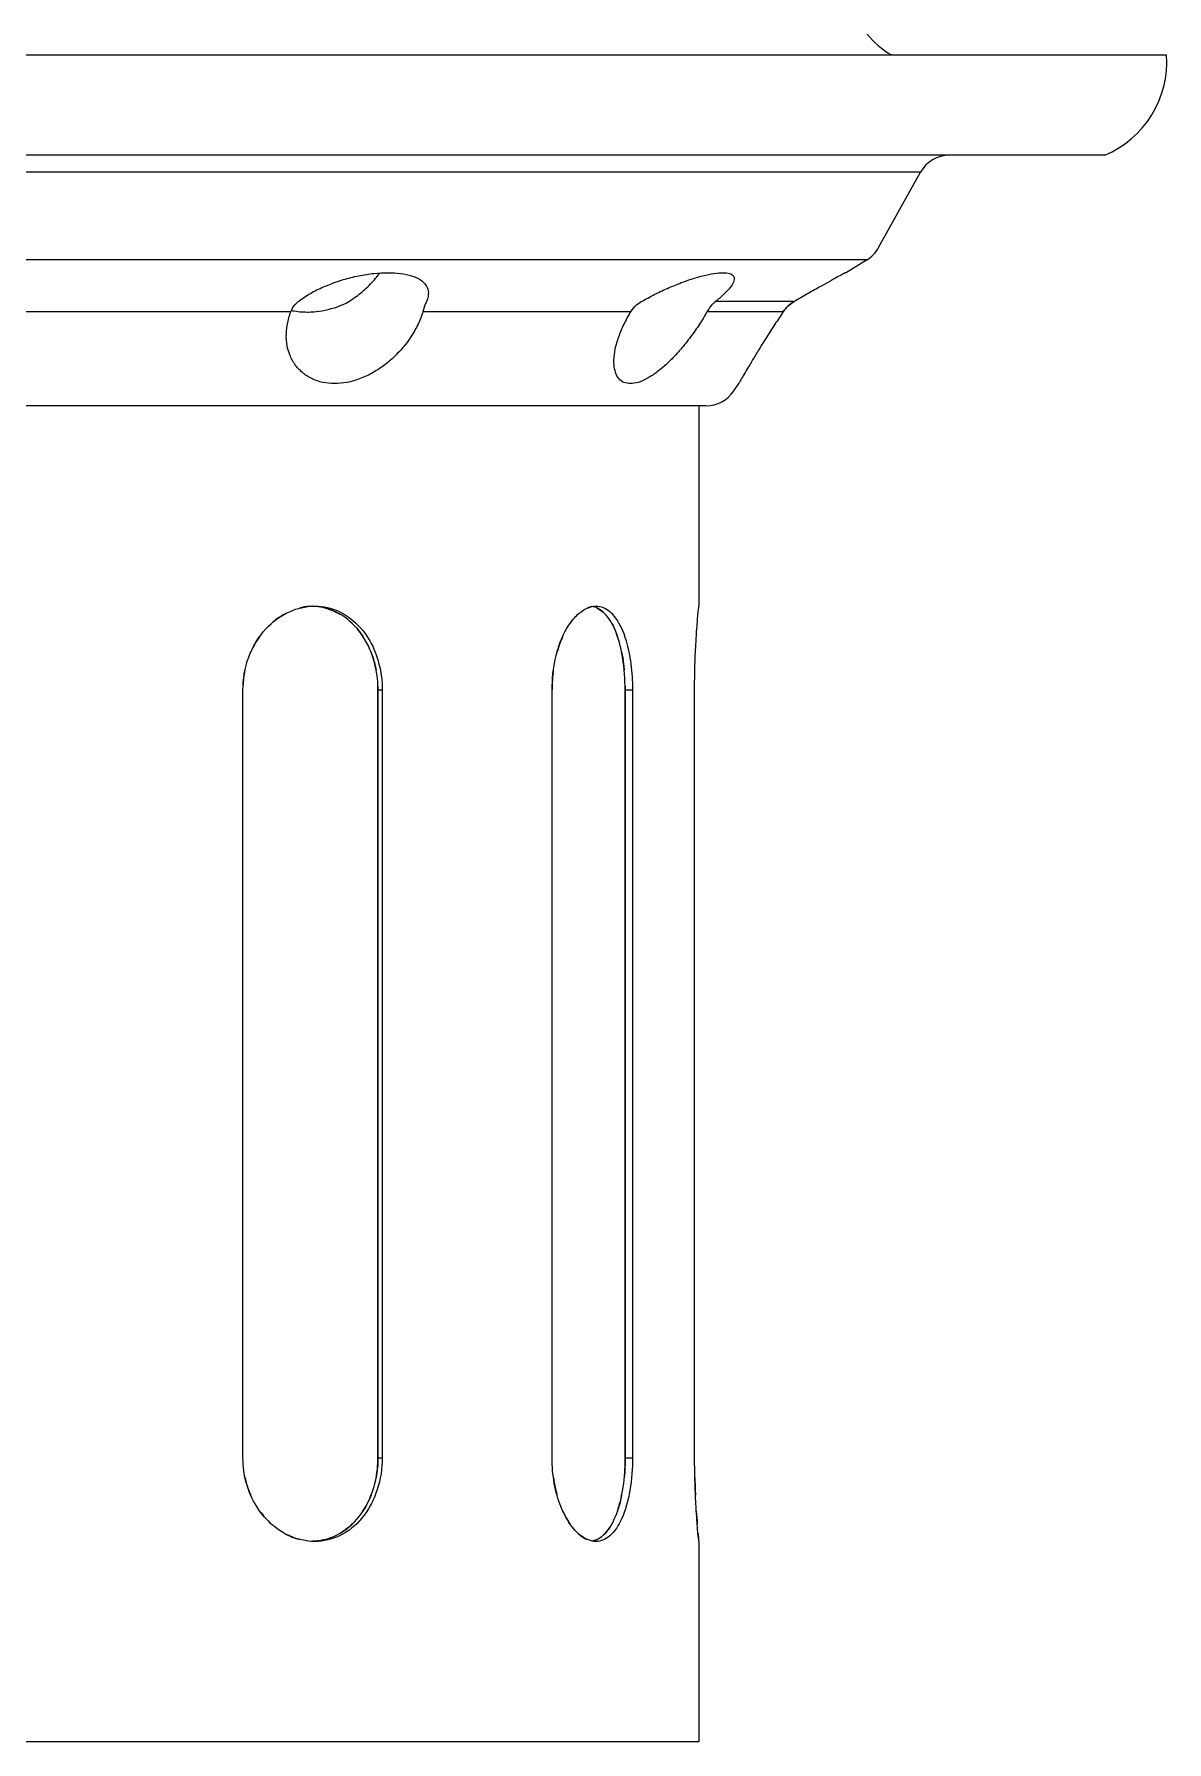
# Model space of a CAD drawing. Header units: millimetres. Extents: x 0 to 13338, y 0 to 11580.
# Drawn here: x 12786.3 to 12854.2, y 4940.7 to 5043 of the extents above; entities that cross this region are included whole.
import ezdxf

# ---------------------------------------------------------------- set-up
doc = ezdxf.new("R2010")
doc.units = ezdxf.units.MM
doc.layers.add('dwgmodels.com', color=250, linetype='Continuous')

# ---------------------------------------------------------------- blocks, each defined once
blk = doc.blocks.new('Public Light 11_side_dwgmodels.com')
at = {"color": 0}
for p, q in [((590.61, 4330.92), (442.61, 4330.92)), ((590.61, 4330.92), (442.61, 4330.92)), ((586.91, 4324.92), (446.32, 4324.92)), ((586.91, 4324.92), (446.32, 4324.92)), ((575.88, 4323.9), (457.35, 4323.9)), ((575.88, 4323.9), (457.35, 4323.9)), ((573.37, 4319.39), (575.88, 4323.9)), ((572.65, 4318.65), (460.57, 4318.65)), ((572.65, 4318.65), (460.57, 4318.65)), ((571.39, 4317.89), (572.65, 4318.65)), ((571.39, 4317.89), (572.65, 4318.65)), ((568.31, 4316.16), (563.6, 4316.16)), ((568.31, 4316.16), (563.6, 4316.16)), ((538.19, 4315.55), (521.17, 4315.55)), ((538.19, 4315.55), (521.17, 4315.55)), ((558.54, 4315.55), (546.09, 4315.55)), ((558.54, 4315.55), (546.09, 4315.55)), ((567.66, 4315.55), (563.1, 4315.55)), ((567.66, 4315.55), (563.1, 4315.55)), ((564.71, 4310.81), (565, 4311.25)), ((564.71, 4310.81), (565, 4311.25)), ((563.04, 4309.92), (470.18, 4309.92)), ((563.04, 4309.92), (470.18, 4309.92)), ((562.61, 4309.92), (562.61, 4297.92)), ((535.32, 4246.92), (535.32, 4292.92)), ((535.32, 4246.92), (535.32, 4292.92)), ((543.4, 4292.92), (543.66, 4292.92)), ((543.4, 4292.92), (543.4, 4246.92)), ((543.4, 4246.92), (543.4, 4292.92)), ((543.4, 4292.92), (543.66, 4292.92)), ((543.4, 4246.92), (543.4, 4292.92)), ((543.4, 4292.92), (543.4, 4246.92)), ((543.66, 4292.92), (543.66, 4246.92)), ((543.66, 4292.92), (543.66, 4246.92)), ((553.83, 4246.92), (553.83, 4292.92)), ((553.83, 4246.92), (553.83, 4292.92)), ((558.2, 4292.92), (558.64, 4292.92)), ((558.2, 4246.92), (558.2, 4292.92)), ((558.2, 4292.92), (558.64, 4292.92)), ((558.2, 4292.92), (558.2, 4246.92)), ((558.2, 4246.92), (558.2, 4292.92)), ((558.2, 4292.92), (558.2, 4246.92)), ((558.64, 4292.92), (558.64, 4246.92)), ((558.64, 4292.92), (558.64, 4246.92)), ((562.36, 4246.92), (562.36, 4292.92)), ((562.36, 4246.92), (562.36, 4292.92)), ((543.4, 4246.92), (543.66, 4246.92)), ((543.4, 4246.92), (543.66, 4246.92)), ((558.2, 4246.92), (558.64, 4246.92)), ((558.2, 4246.92), (558.64, 4246.92)), ((562.61, 4241.92), (562.61, 4229.92)), ((562.61, 4229.92), (470.61, 4229.92)), ((562.61, 4229.92), (470.61, 4229.92))]:
    blk.add_line(p, q, dxfattribs=at)
for centre, radius, start, end in [((576.62, 4335.27), 5, 218.1668, 240.2704), ((584.56, 4330.52), 6.07, 292.8023, 3.8326), ((577.62, 4322.92), 2, 90, 150.9419), ((571.63, 4320.36), 2, 300.9638, 330.9419), ((563.04, 4311.92), 2, 270, 326.3099), ((563.04, 4311.92), 2, 270, 326.3099)]:
    blk.add_arc(centre, radius, start, end, dxfattribs=at)
for points, knots in [([(538.62, 4316.16), (538.71, 4316.23), (538.81, 4316.3), (539.14, 4316.53), (539.38, 4316.67), (539.9, 4316.94), (540.18, 4317.06), (540.73, 4317.28), (541.02, 4317.39), (541.63, 4317.56), (541.94, 4317.64), (542.56, 4317.77), (542.87, 4317.81), (543.46, 4317.88), (543.74, 4317.89), (544.26, 4317.89), (544.52, 4317.88), (545, 4317.81), (545.22, 4317.77), (545.61, 4317.64), (545.78, 4317.56), (546.07, 4317.39), (546.17, 4317.28), (546.33, 4317.06), (546.39, 4316.94), (546.43, 4316.67), (546.42, 4316.53), (546.36, 4316.3), (546.34, 4316.23), (546.3, 4316.16)], [14.469813, 14.469813, 14.469813, 14.469813, 14.898545, 14.898545, 15.809683, 15.809683, 16.720821, 16.720821, 17.627545, 17.627545, 18.534268, 18.534268, 19.440992, 19.440992, 20.347716, 20.347716, 21.254439, 21.254439, 22.161163, 22.161163, 23.067886, 23.067886, 23.97461, 23.97461, 24.885748, 24.885748, 25.796886, 25.796886, 26.225618, 26.225618, 26.225618, 26.225618]), ([(538.62, 4316.16), (538.71, 4316.23), (538.81, 4316.3), (539.14, 4316.53), (539.38, 4316.67), (539.9, 4316.94), (540.18, 4317.06), (540.73, 4317.28), (541.02, 4317.39), (541.63, 4317.56), (541.94, 4317.64), (542.56, 4317.77), (542.87, 4317.81), (543.46, 4317.88), (543.74, 4317.89), (544.26, 4317.89), (544.52, 4317.88), (545, 4317.81), (545.22, 4317.77), (545.61, 4317.64), (545.78, 4317.56), (546.07, 4317.39), (546.17, 4317.28), (546.33, 4317.06), (546.39, 4316.94), (546.43, 4316.67), (546.42, 4316.53), (546.36, 4316.3), (546.34, 4316.23), (546.3, 4316.16)], [14.469813, 14.469813, 14.469813, 14.469813, 14.898545, 14.898545, 15.809683, 15.809683, 16.720821, 16.720821, 17.627545, 17.627545, 18.534268, 18.534268, 19.440992, 19.440992, 20.347716, 20.347716, 21.254439, 21.254439, 22.161163, 22.161163, 23.067886, 23.067886, 23.97461, 23.97461, 24.885748, 24.885748, 25.796886, 25.796886, 26.225618, 26.225618, 26.225618, 26.225618]), ([(541.81, 4316.26), (541.94, 4316.35), (542.07, 4316.44), (542.42, 4316.71), (542.65, 4316.91), (543.09, 4317.35), (543.29, 4317.58), (543.49, 4317.84), (543.5, 4317.86), (543.52, 4317.87)], [9.675314, 9.675314, 9.675314, 9.675314, 10.138865, 10.138865, 11.021552, 11.021552, 11.904238, 11.904238, 11.964161, 11.964161, 11.964161, 11.964161]), ([(541.81, 4316.26), (541.94, 4316.35), (542.07, 4316.44), (542.42, 4316.71), (542.65, 4316.91), (543.09, 4317.35), (543.29, 4317.58), (543.49, 4317.84), (543.5, 4317.86), (543.52, 4317.87)], [9.675314, 9.675314, 9.675314, 9.675314, 10.138865, 10.138865, 11.021552, 11.021552, 11.904238, 11.904238, 11.964161, 11.964161, 11.964161, 11.964161]), ([(559.16, 4316.16), (559.29, 4316.23), (559.42, 4316.3), (559.83, 4316.53), (560.12, 4316.67), (560.7, 4316.94), (560.98, 4317.06), (561.52, 4317.28), (561.8, 4317.39), (562.34, 4317.56), (562.6, 4317.64), (563.09, 4317.77), (563.31, 4317.81), (563.72, 4317.88), (563.9, 4317.89), (564.2, 4317.89), (564.34, 4317.88), (564.55, 4317.81), (564.63, 4317.77), (564.72, 4317.64), (564.74, 4317.56), (564.71, 4317.39), (564.67, 4317.28), (564.54, 4317.06), (564.44, 4316.94), (564.19, 4316.67), (564.04, 4316.53), (563.78, 4316.3), (563.69, 4316.23), (563.6, 4316.16)], [14.469813, 14.469813, 14.469813, 14.469813, 14.898545, 14.898545, 15.809683, 15.809683, 16.720821, 16.720821, 17.627545, 17.627545, 18.534268, 18.534268, 19.440992, 19.440992, 20.347716, 20.347716, 21.254439, 21.254439, 22.161163, 22.161163, 23.067886, 23.067886, 23.97461, 23.97461, 24.885748, 24.885748, 25.796886, 25.796886, 26.225618, 26.225618, 26.225618, 26.225618]), ([(559.16, 4316.16), (559.29, 4316.23), (559.42, 4316.3), (559.83, 4316.53), (560.12, 4316.67), (560.7, 4316.94), (560.98, 4317.06), (561.52, 4317.28), (561.8, 4317.39), (562.34, 4317.56), (562.6, 4317.64), (563.09, 4317.77), (563.31, 4317.81), (563.72, 4317.88), (563.9, 4317.89), (564.2, 4317.89), (564.34, 4317.88), (564.55, 4317.81), (564.63, 4317.77), (564.72, 4317.64), (564.74, 4317.56), (564.71, 4317.39), (564.67, 4317.28), (564.54, 4317.06), (564.44, 4316.94), (564.19, 4316.67), (564.04, 4316.53), (563.78, 4316.3), (563.69, 4316.23), (563.6, 4316.16)], [14.469813, 14.469813, 14.469813, 14.469813, 14.898545, 14.898545, 15.809683, 15.809683, 16.720821, 16.720821, 17.627545, 17.627545, 18.534268, 18.534268, 19.440992, 19.440992, 20.347716, 20.347716, 21.254439, 21.254439, 22.161163, 22.161163, 23.067886, 23.067886, 23.97461, 23.97461, 24.885748, 24.885748, 25.796886, 25.796886, 26.225618, 26.225618, 26.225618, 26.225618]), ([(571.39, 4317.89), (571.39, 4317.89), (571.36, 4317.88), (571.25, 4317.81), (571.16, 4317.77), (570.94, 4317.64), (570.8, 4317.56), (570.47, 4317.39), (570.29, 4317.28), (569.9, 4317.06), (569.68, 4316.94), (569.2, 4316.67), (568.95, 4316.53), (568.56, 4316.3), (568.44, 4316.23), (568.31, 4316.16)], [20.347716, 20.347716, 20.347716, 20.347716, 21.254439, 21.254439, 22.161163, 22.161163, 23.067886, 23.067886, 23.97461, 23.97461, 24.885748, 24.885748, 25.796886, 25.796886, 26.225618, 26.225618, 26.225618, 26.225618]), ([(571.39, 4317.89), (571.39, 4317.89), (571.36, 4317.88), (571.25, 4317.81), (571.16, 4317.77), (570.94, 4317.64), (570.8, 4317.56), (570.47, 4317.39), (570.29, 4317.28), (569.9, 4317.06), (569.68, 4316.94), (569.2, 4316.67), (568.95, 4316.53), (568.56, 4316.3), (568.44, 4316.23), (568.31, 4316.16)], [20.347716, 20.347716, 20.347716, 20.347716, 21.254439, 21.254439, 22.161163, 22.161163, 23.067886, 23.067886, 23.97461, 23.97461, 24.885748, 24.885748, 25.796886, 25.796886, 26.225618, 26.225618, 26.225618, 26.225618]), ([(538.19, 4315.55), (538.25, 4315.7), (538.32, 4315.84), (538.48, 4316.03), (538.55, 4316.1), (538.62, 4316.16)], [-4.053467, -4.053467, -4.053467, -4.053467, -3.5042451, -3.5042451, -3.1494421, -3.1494421, -3.1494421, -3.1494421]), ([(538.19, 4315.55), (538.25, 4315.7), (538.32, 4315.84), (538.48, 4316.03), (538.55, 4316.1), (538.62, 4316.16)], [-4.053467, -4.053467, -4.053467, -4.053467, -3.5042451, -3.5042451, -3.1494421, -3.1494421, -3.1494421, -3.1494421]), ([(538.22, 4315.63), (538.27, 4315.62), (538.33, 4315.61), (538.53, 4315.57), (538.69, 4315.55), (538.98, 4315.54), (539.11, 4315.53), (539.4, 4315.54), (539.55, 4315.55), (539.94, 4315.59), (540.18, 4315.63), (540.92, 4315.81), (541.4, 4315.99), (541.81, 4316.26)], [-3.843232, -3.843232, -3.843232, -3.843232, -3.643063, -3.643063, -3.106776, -3.106776, -2.67758, -2.67758, -2.206806, -2.206806, -1.480643, -1.480643, 0, 0, 0, 0]), ([(538.22, 4315.63), (538.27, 4315.62), (538.33, 4315.61), (538.53, 4315.57), (538.69, 4315.55), (538.98, 4315.54), (539.11, 4315.53), (539.4, 4315.54), (539.55, 4315.55), (539.94, 4315.59), (540.18, 4315.63), (540.92, 4315.81), (541.4, 4315.99), (541.81, 4316.26)], [-3.843232, -3.843232, -3.843232, -3.843232, -3.643063, -3.643063, -3.106776, -3.106776, -2.67758, -2.67758, -2.206806, -2.206806, -1.480643, -1.480643, 0, 0, 0, 0]), ([(546.3, 4316.16), (546.29, 4316.12), (546.27, 4316.08), (546.2, 4315.91), (546.14, 4315.74), (546.09, 4315.55)], [-0.9093199, -0.9093199, -0.9093199, -0.9093199, -0.699633, -0.699633, 0, 0, 0, 0]), ([(546.3, 4316.16), (546.29, 4316.12), (546.27, 4316.08), (546.2, 4315.91), (546.14, 4315.74), (546.09, 4315.55)], [-0.9093199, -0.9093199, -0.9093199, -0.9093199, -0.699633, -0.699633, 0, 0, 0, 0]), ([(558.54, 4315.55), (558.63, 4315.7), (558.75, 4315.84), (558.97, 4316.03), (559.06, 4316.1), (559.16, 4316.16)], [-4.053467, -4.053467, -4.053467, -4.053467, -3.5042451, -3.5042451, -3.1494421, -3.1494421, -3.1494421, -3.1494421]), ([(558.54, 4315.55), (558.63, 4315.7), (558.75, 4315.84), (558.97, 4316.03), (559.06, 4316.1), (559.16, 4316.16)], [-4.053467, -4.053467, -4.053467, -4.053467, -3.5042451, -3.5042451, -3.1494421, -3.1494421, -3.1494421, -3.1494421]), ([(563.6, 4316.16), (563.56, 4316.12), (563.52, 4316.08), (563.34, 4315.91), (563.21, 4315.74), (563.1, 4315.55)], [-0.9093199, -0.9093199, -0.9093199, -0.9093199, -0.699633, -0.699633, 0, 0, 0, 0]), ([(563.6, 4316.16), (563.56, 4316.12), (563.52, 4316.08), (563.34, 4315.91), (563.21, 4315.74), (563.1, 4315.55)], [-0.9093199, -0.9093199, -0.9093199, -0.9093199, -0.699633, -0.699633, 0, 0, 0, 0]), ([(567.66, 4315.55), (567.74, 4315.67), (567.84, 4315.79), (568.06, 4315.99), (568.18, 4316.08), (568.31, 4316.16)], [-0.9074615, -0.9074615, -0.9074615, -0.9074615, -0.4584899, -0.4584899, 0, 0, 0, 0]), ([(567.66, 4315.55), (567.74, 4315.67), (567.84, 4315.79), (568.06, 4315.99), (568.18, 4316.08), (568.31, 4316.16)], [-0.9074615, -0.9074615, -0.9074615, -0.9074615, -0.4584899, -0.4584899, 0, 0, 0, 0]), ([(568.31, 4316.16), (568.18, 4316.08), (568.06, 4315.99), (567.84, 4315.79), (567.74, 4315.67), (567.66, 4315.55)], [-0.9069538, -0.9069538, -0.9069538, -0.9069538, -0.4485006, -0.4485006, 0, 0, 0, 0]), ([(568.31, 4316.16), (568.18, 4316.08), (568.06, 4315.99), (567.84, 4315.79), (567.74, 4315.67), (567.66, 4315.55)], [-0.9069538, -0.9069538, -0.9069538, -0.9069538, -0.4485006, -0.4485006, 0, 0, 0, 0]), ([(546.09, 4315.55), (546.05, 4315.43), (546.01, 4315.3), (545.87, 4314.94), (545.75, 4314.68), (545.46, 4314.17), (545.3, 4313.92), (544.93, 4313.43), (544.72, 4313.2), (544.28, 4312.76), (544.05, 4312.56), (543.6, 4312.21), (543.36, 4312.06), (542.87, 4311.77), (542.61, 4311.65), (542.08, 4311.45), (541.82, 4311.37), (541.3, 4311.27), (541.04, 4311.25), (540.57, 4311.25), (540.33, 4311.27), (539.86, 4311.37), (539.64, 4311.45), (539.23, 4311.65), (539.04, 4311.77), (538.71, 4312.06), (538.57, 4312.21), (538.32, 4312.56), (538.21, 4312.76), (538.04, 4313.2), (537.98, 4313.43), (537.91, 4313.92), (537.91, 4314.17), (537.95, 4314.68), (538, 4314.94), (538.07, 4315.18), (538.1, 4315.3), (538.14, 4315.43), (538.19, 4315.55)], [-14.134817, -14.134817, -14.134817, -14.134817, -13.697975, -13.697975, -12.813723, -12.813723, -11.929471, -11.929471, -11.045219, -11.045219, -10.160967, -10.160967, -9.332972, -9.332972, -8.504977, -8.504977, -7.676982, -7.676982, -6.848987, -6.848987, -6.020992, -6.020992, -5.192997, -5.192997, -4.365002, -4.365002, -3.537007, -3.537007, -2.652756, -2.652756, -1.768504, -1.768504, -0.884252, -0.884252, 0, 0, 0, 0.436843, 0.436843, 0.436843, 0.436843]), ([(546.09, 4315.55), (546.05, 4315.43), (546.01, 4315.3), (545.87, 4314.94), (545.75, 4314.68), (545.46, 4314.17), (545.3, 4313.92), (544.93, 4313.43), (544.72, 4313.2), (544.28, 4312.76), (544.05, 4312.56), (543.6, 4312.21), (543.36, 4312.06), (542.87, 4311.77), (542.61, 4311.65), (542.08, 4311.45), (541.82, 4311.37), (541.3, 4311.27), (541.04, 4311.25), (540.57, 4311.25), (540.33, 4311.27), (539.86, 4311.37), (539.64, 4311.45), (539.23, 4311.65), (539.04, 4311.77), (538.71, 4312.06), (538.57, 4312.21), (538.32, 4312.56), (538.21, 4312.76), (538.04, 4313.2), (537.98, 4313.43), (537.91, 4313.92), (537.91, 4314.17), (537.95, 4314.68), (538, 4314.94), (538.07, 4315.18), (538.1, 4315.3), (538.14, 4315.43), (538.19, 4315.55)], [-14.134817, -14.134817, -14.134817, -14.134817, -13.697975, -13.697975, -12.813723, -12.813723, -11.929471, -11.929471, -11.045219, -11.045219, -10.160967, -10.160967, -9.332972, -9.332972, -8.504977, -8.504977, -7.676982, -7.676982, -6.848987, -6.848987, -6.020992, -6.020992, -5.192997, -5.192997, -4.365002, -4.365002, -3.537007, -3.537007, -2.652756, -2.652756, -1.768504, -1.768504, -0.884252, -0.884252, 0, 0, 0, 0.436843, 0.436843, 0.436843, 0.436843]), ([(563.1, 4315.55), (563.03, 4315.43), (562.96, 4315.3), (562.74, 4314.94), (562.57, 4314.68), (562.22, 4314.17), (562.03, 4313.92), (561.64, 4313.43), (561.44, 4313.2), (561.03, 4312.76), (560.83, 4312.56), (560.45, 4312.21), (560.26, 4312.06), (559.88, 4311.77), (559.69, 4311.65), (559.32, 4311.45), (559.14, 4311.37), (558.81, 4311.27), (558.65, 4311.25), (558.38, 4311.25), (558.25, 4311.27), (558.01, 4311.37), (557.91, 4311.45), (557.74, 4311.65), (557.67, 4311.77), (557.58, 4312.06), (557.55, 4312.21), (557.52, 4312.56), (557.53, 4312.76), (557.58, 4313.2), (557.63, 4313.43), (557.77, 4313.92), (557.86, 4314.17), (558.07, 4314.68), (558.2, 4314.94), (558.33, 4315.18), (558.4, 4315.3), (558.47, 4315.43), (558.54, 4315.55)], [-14.134817, -14.134817, -14.134817, -14.134817, -13.697975, -13.697975, -12.813723, -12.813723, -11.929471, -11.929471, -11.045219, -11.045219, -10.160967, -10.160967, -9.332972, -9.332972, -8.504977, -8.504977, -7.676982, -7.676982, -6.848987, -6.848987, -6.020992, -6.020992, -5.192997, -5.192997, -4.365002, -4.365002, -3.537007, -3.537007, -2.652756, -2.652756, -1.768504, -1.768504, -0.884252, -0.884252, 0, 0, 0, 0.436843, 0.436843, 0.436843, 0.436843]), ([(563.1, 4315.55), (563.03, 4315.43), (562.96, 4315.3), (562.74, 4314.94), (562.57, 4314.68), (562.22, 4314.17), (562.03, 4313.92), (561.64, 4313.43), (561.44, 4313.2), (561.03, 4312.76), (560.83, 4312.56), (560.45, 4312.21), (560.26, 4312.06), (559.88, 4311.77), (559.69, 4311.65), (559.32, 4311.45), (559.14, 4311.37), (558.81, 4311.27), (558.65, 4311.25), (558.38, 4311.25), (558.25, 4311.27), (558.01, 4311.37), (557.91, 4311.45), (557.74, 4311.65), (557.67, 4311.77), (557.58, 4312.06), (557.55, 4312.21), (557.52, 4312.56), (557.53, 4312.76), (557.58, 4313.2), (557.63, 4313.43), (557.77, 4313.92), (557.86, 4314.17), (558.07, 4314.68), (558.2, 4314.94), (558.33, 4315.18), (558.4, 4315.3), (558.47, 4315.43), (558.54, 4315.55)], [-14.134817, -14.134817, -14.134817, -14.134817, -13.697975, -13.697975, -12.813723, -12.813723, -11.929471, -11.929471, -11.045219, -11.045219, -10.160967, -10.160967, -9.332972, -9.332972, -8.504977, -8.504977, -7.676982, -7.676982, -6.848987, -6.848987, -6.020992, -6.020992, -5.192997, -5.192997, -4.365002, -4.365002, -3.537007, -3.537007, -2.652756, -2.652756, -1.768504, -1.768504, -0.884252, -0.884252, 0, 0, 0, 0.436843, 0.436843, 0.436843, 0.436843]), ([(567.66, 4315.55), (567.58, 4315.43), (567.5, 4315.3), (567.25, 4314.94), (567.09, 4314.68), (566.76, 4314.17), (566.6, 4313.92), (566.29, 4313.43), (566.15, 4313.2), (565.88, 4312.76), (565.76, 4312.56), (565.56, 4312.21), (565.46, 4312.06), (565.3, 4311.77), (565.23, 4311.65), (565.11, 4311.45), (565.07, 4311.37), (565.01, 4311.27), (565, 4311.25), (565, 4311.25)], [-14.134817, -14.134817, -14.134817, -14.134817, -13.697975, -13.697975, -12.813723, -12.813723, -11.929471, -11.929471, -11.045219, -11.045219, -10.160967, -10.160967, -9.332972, -9.332972, -8.504977, -8.504977, -7.676982, -7.676982, -6.848987, -6.848987, -6.848987, -6.848987]), ([(567.66, 4315.55), (567.58, 4315.43), (567.5, 4315.3), (567.25, 4314.94), (567.09, 4314.68), (566.76, 4314.17), (566.6, 4313.92), (566.29, 4313.43), (566.15, 4313.2), (565.88, 4312.76), (565.76, 4312.56), (565.56, 4312.21), (565.46, 4312.06), (565.3, 4311.77), (565.23, 4311.65), (565.11, 4311.45), (565.07, 4311.37), (565.01, 4311.27), (565, 4311.25), (565, 4311.25)], [-14.134817, -14.134817, -14.134817, -14.134817, -13.697975, -13.697975, -12.813723, -12.813723, -11.929471, -11.929471, -11.045219, -11.045219, -10.160967, -10.160967, -9.332972, -9.332972, -8.504977, -8.504977, -7.676982, -7.676982, -6.848987, -6.848987, -6.848987, -6.848987]), ([(535.32, 4292.92), (535.32, 4293.53), (535.42, 4294.2), (535.78, 4295.18), (535.93, 4295.48), (536.47, 4296.38), (536.91, 4296.82), (537.85, 4297.53), (538.38, 4297.73), (539.34, 4297.95), (539.87, 4297.95), (540.83, 4297.74), (541.32, 4297.53), (542.13, 4296.89), (542.55, 4296.48), (543.16, 4295.42), (543.34, 4294.95), (543.59, 4293.96), (543.66, 4293.44), (543.66, 4292.92)], [0, 0, 0, 0, 1.816147, 1.816147, 2.643576, 2.643576, 4.503274, 4.503274, 7.026652, 7.026652, 10.029938, 10.029938, 12.68358, 12.68358, 14.53656, 14.53656, 15.7687, 15.7687, 17.012653, 17.012653, 17.012653, 17.012653]), ([(535.32, 4292.92), (535.32, 4293.53), (535.42, 4294.2), (535.78, 4295.18), (535.93, 4295.48), (536.47, 4296.38), (536.91, 4296.82), (537.85, 4297.53), (538.38, 4297.73), (539.34, 4297.95), (539.87, 4297.95), (540.83, 4297.74), (541.32, 4297.53), (542.13, 4296.89), (542.55, 4296.48), (543.16, 4295.42), (543.34, 4294.95), (543.59, 4293.96), (543.66, 4293.44), (543.66, 4292.92)], [0, 0, 0, 0, 1.816147, 1.816147, 2.643576, 2.643576, 4.503274, 4.503274, 7.026652, 7.026652, 10.029938, 10.029938, 12.68358, 12.68358, 14.53656, 14.53656, 15.7687, 15.7687, 17.012653, 17.012653, 17.012653, 17.012653]), ([(539.49, 4297.92), (539.27, 4297.91), (539.06, 4297.89), (538.8, 4297.83), (538.75, 4297.82), (538.7, 4297.81)], [8.79462, 8.79462, 8.79462, 8.79462, 10.029938, 10.029938, 10.293591, 10.293591, 10.293591, 10.293591]), ([(539.49, 4297.92), (539.27, 4297.91), (539.06, 4297.89), (538.8, 4297.83), (538.75, 4297.82), (538.7, 4297.81)], [8.79462, 8.79462, 8.79462, 8.79462, 10.029938, 10.029938, 10.293591, 10.293591, 10.293591, 10.293591]), ([(543.4, 4292.92), (543.4, 4293.5), (543.33, 4294.17), (542.99, 4295.18), (542.87, 4295.47), (542.36, 4296.41), (541.94, 4296.84), (541.12, 4297.5), (540.62, 4297.72), (539.93, 4297.88), (539.71, 4297.91), (539.49, 4297.92)], [0, 0, 0, 0, 1.73495, 1.73495, 2.500605, 2.500605, 4.321079, 4.321079, 6.813884, 6.813884, 7.945697, 7.945697, 7.945697, 7.945697]), ([(543.4, 4292.92), (543.4, 4293.5), (543.33, 4294.17), (542.99, 4295.18), (542.87, 4295.47), (542.36, 4296.41), (541.94, 4296.84), (541.12, 4297.5), (540.62, 4297.72), (539.93, 4297.88), (539.71, 4297.91), (539.49, 4297.92)], [0, 0, 0, 0, 1.73495, 1.73495, 2.500605, 2.500605, 4.321079, 4.321079, 6.813884, 6.813884, 7.945697, 7.945697, 7.945697, 7.945697]), ([(553.83, 4292.92), (553.83, 4293.53), (553.89, 4294.2), (554.12, 4295.18), (554.21, 4295.48), (554.55, 4296.38), (554.83, 4296.82), (555.41, 4297.53), (555.73, 4297.73), (556.29, 4297.95), (556.6, 4297.95), (557.14, 4297.74), (557.41, 4297.53), (557.85, 4296.89), (558.07, 4296.48), (558.39, 4295.42), (558.48, 4294.95), (558.61, 4293.96), (558.64, 4293.44), (558.64, 4292.92)], [0, 0, 0, 0, 1.816147, 1.816147, 2.643576, 2.643576, 4.503274, 4.503274, 7.026652, 7.026652, 10.029938, 10.029938, 12.68358, 12.68358, 14.53656, 14.53656, 15.7687, 15.7687, 17.012653, 17.012653, 17.012653, 17.012653]), ([(553.83, 4292.92), (553.83, 4293.53), (553.89, 4294.2), (554.12, 4295.18), (554.21, 4295.48), (554.55, 4296.38), (554.83, 4296.82), (555.41, 4297.53), (555.73, 4297.73), (556.29, 4297.95), (556.6, 4297.95), (557.14, 4297.74), (557.41, 4297.53), (557.85, 4296.89), (558.07, 4296.48), (558.39, 4295.42), (558.48, 4294.95), (558.61, 4293.96), (558.64, 4293.44), (558.64, 4292.92)], [0, 0, 0, 0, 1.816147, 1.816147, 2.643576, 2.643576, 4.503274, 4.503274, 7.026652, 7.026652, 10.029938, 10.029938, 12.68358, 12.68358, 14.53656, 14.53656, 15.7687, 15.7687, 17.012653, 17.012653, 17.012653, 17.012653]), ([(556.23, 4297.9), (556.16, 4297.89), (556.08, 4297.87), (555.97, 4297.83), (555.95, 4297.82), (555.92, 4297.81)], [9.274789, 9.274789, 9.274789, 9.274789, 10.029938, 10.029938, 10.293591, 10.293591, 10.293591, 10.293591]), ([(556.23, 4297.9), (556.16, 4297.89), (556.08, 4297.87), (555.97, 4297.83), (555.95, 4297.82), (555.92, 4297.81)], [9.274789, 9.274789, 9.274789, 9.274789, 10.029938, 10.029938, 10.293591, 10.293591, 10.293591, 10.293591]), ([(558.2, 4292.92), (558.2, 4293.5), (558.16, 4294.17), (557.99, 4295.18), (557.93, 4295.47), (557.67, 4296.41), (557.45, 4296.84), (557.01, 4297.5), (556.73, 4297.72), (556.39, 4297.87), (556.31, 4297.89), (556.23, 4297.9)], [0, 0, 0, 0, 1.73495, 1.73495, 2.500605, 2.500605, 4.321079, 4.321079, 6.813884, 6.813884, 7.518814, 7.518814, 7.518814, 7.518814]), ([(558.2, 4292.92), (558.2, 4293.5), (558.16, 4294.17), (557.99, 4295.18), (557.93, 4295.47), (557.67, 4296.41), (557.45, 4296.84), (557.01, 4297.5), (556.73, 4297.72), (556.39, 4297.87), (556.31, 4297.89), (556.23, 4297.9)], [0, 0, 0, 0, 1.73495, 1.73495, 2.500605, 2.500605, 4.321079, 4.321079, 6.813884, 6.813884, 7.518814, 7.518814, 7.518814, 7.518814]), ([(562.36, 4292.92), (562.36, 4293.53), (562.37, 4294.2), (562.41, 4295.18), (562.43, 4295.48), (562.48, 4296.38), (562.51, 4296.82), (562.57, 4297.53), (562.59, 4297.73), (562.61, 4297.89), (562.61, 4297.92), (562.61, 4297.92)], [0, 0, 0, 0, 1.816147, 1.816147, 2.643576, 2.643576, 4.503274, 4.503274, 7.026652, 7.026652, 8.554863, 8.554863, 8.554863, 8.554863]), ([(562.36, 4292.92), (562.36, 4293.53), (562.37, 4294.2), (562.41, 4295.18), (562.43, 4295.48), (562.48, 4296.38), (562.51, 4296.82), (562.57, 4297.53), (562.59, 4297.73), (562.61, 4297.89), (562.61, 4297.92), (562.61, 4297.92)], [0, 0, 0, 0, 1.816147, 1.816147, 2.643576, 2.643576, 4.503274, 4.503274, 7.026652, 7.026652, 8.552907, 8.552907, 8.552907, 8.552907]), ([(537.81, 4297.44), (537.66, 4297.36), (537.51, 4297.27), (537.25, 4297.08), (537.14, 4296.99), (537.02, 4296.88)], [11.900946, 11.900946, 11.900946, 11.900946, 12.68358, 12.68358, 13.230798, 13.230798, 13.230798, 13.230798]), ([(537.81, 4297.44), (537.66, 4297.36), (537.51, 4297.27), (537.25, 4297.08), (537.14, 4296.99), (537.02, 4296.88)], [11.900946, 11.900946, 11.900946, 11.900946, 12.68358, 12.68358, 13.230798, 13.230798, 13.230798, 13.230798]), ([(555.38, 4297.44), (555.29, 4297.36), (555.2, 4297.27), (555.04, 4297.08), (554.97, 4296.99), (554.9, 4296.88)], [11.900946, 11.900946, 11.900946, 11.900946, 12.68358, 12.68358, 13.230798, 13.230798, 13.230798, 13.230798]), ([(555.38, 4297.44), (555.29, 4297.36), (555.2, 4297.27), (555.04, 4297.08), (554.97, 4296.99), (554.9, 4296.88)], [11.900946, 11.900946, 11.900946, 11.900946, 12.68358, 12.68358, 13.230798, 13.230798, 13.230798, 13.230798]), ([(536.31, 4296.09), (536.26, 4296.01), (536.2, 4295.93), (536.02, 4295.63), (535.9, 4295.42), (535.8, 4295.19)], [14.2814202, 14.2814202, 14.2814202, 14.2814202, 14.5365596, 14.5365596, 15.1403525, 15.1403525, 15.1403525, 15.1403525]), ([(536.31, 4296.09), (536.26, 4296.01), (536.2, 4295.93), (536.02, 4295.63), (535.9, 4295.42), (535.8, 4295.19)], [14.2814202, 14.2814202, 14.2814202, 14.2814202, 14.5365596, 14.5365596, 15.1403525, 15.1403525, 15.1403525, 15.1403525]), ([(554.46, 4296.09), (554.42, 4296.01), (554.39, 4295.93), (554.27, 4295.63), (554.2, 4295.42), (554.13, 4295.19)], [14.2814202, 14.2814202, 14.2814202, 14.2814202, 14.5365596, 14.5365596, 15.1403525, 15.1403525, 15.1403525, 15.1403525]), ([(554.46, 4296.09), (554.42, 4296.01), (554.39, 4295.93), (554.27, 4295.63), (554.2, 4295.42), (554.13, 4295.19)], [14.2814202, 14.2814202, 14.2814202, 14.2814202, 14.5365596, 14.5365596, 15.1403525, 15.1403525, 15.1403525, 15.1403525]), ([(542.98, 4295.19), (543.07, 4294.95), (543.15, 4294.71), (543.25, 4294.33), (543.27, 4294.21), (543.3, 4294.09)], [12.9732772, 12.9732772, 12.9732772, 12.9732772, 13.445975, 13.445975, 13.6830368, 13.6830368, 13.6830368, 13.6830368]), ([(542.98, 4295.19), (543.07, 4294.95), (543.15, 4294.71), (543.25, 4294.33), (543.27, 4294.21), (543.3, 4294.09)], [12.9732772, 12.9732772, 12.9732772, 12.9732772, 13.445975, 13.445975, 13.6830368, 13.6830368, 13.6830368, 13.6830368]), ([(557.99, 4295.19), (558.04, 4294.95), (558.08, 4294.71), (558.12, 4294.33), (558.14, 4294.21), (558.15, 4294.09)], [12.9732772, 12.9732772, 12.9732772, 12.9732772, 13.445975, 13.445975, 13.6830368, 13.6830368, 13.6830368, 13.6830368]), ([(557.99, 4295.19), (558.04, 4294.95), (558.08, 4294.71), (558.12, 4294.33), (558.14, 4294.21), (558.15, 4294.09)], [12.9732772, 12.9732772, 12.9732772, 12.9732772, 13.445975, 13.445975, 13.6830368, 13.6830368, 13.6830368, 13.6830368]), ([(543.66, 4246.92), (543.66, 4246.32), (543.57, 4245.65), (543.24, 4244.67), (543.11, 4244.37), (542.63, 4243.47), (542.22, 4243.03), (541.34, 4242.32), (540.83, 4242.12), (539.89, 4241.89), (539.37, 4241.89), (538.38, 4242.11), (537.87, 4242.32), (537, 4242.96), (536.54, 4243.37), (535.88, 4244.43), (535.67, 4244.9), (535.39, 4245.89), (535.32, 4246.41), (535.32, 4246.92)], [0, 0, 0, 0, 1.816147, 1.816147, 2.643576, 2.643576, 4.503274, 4.503274, 7.026652, 7.026652, 10.029938, 10.029938, 12.68358, 12.68358, 14.536559, 14.536559, 15.768699, 15.768699, 17.012653, 17.012653, 17.012653, 17.012653]), ([(543.66, 4246.92), (543.66, 4246.32), (543.57, 4245.65), (543.24, 4244.67), (543.11, 4244.37), (542.63, 4243.47), (542.22, 4243.03), (541.34, 4242.32), (540.83, 4242.12), (539.89, 4241.89), (539.37, 4241.89), (538.38, 4242.11), (537.87, 4242.32), (537, 4242.96), (536.54, 4243.37), (535.88, 4244.43), (535.67, 4244.9), (535.39, 4245.89), (535.32, 4246.41), (535.32, 4246.92)], [0, 0, 0, 0, 1.816147, 1.816147, 2.643576, 2.643576, 4.503274, 4.503274, 7.026652, 7.026652, 10.029938, 10.029938, 12.68358, 12.68358, 14.536559, 14.536559, 15.768699, 15.768699, 17.012653, 17.012653, 17.012653, 17.012653]), ([(539.49, 4241.93), (539.71, 4241.93), (539.92, 4241.96), (540.48, 4242.09), (541, 4242.26), (541.95, 4243.01), (542.34, 4243.43), (542.91, 4244.43), (543.09, 4244.9), (543.37, 4246), (543.4, 4246.54), (543.4, 4246.92)], [8.371252, 8.371252, 8.371252, 8.371252, 9.481779, 9.481779, 11.265532, 11.265532, 12.52224, 12.52224, 13.445975, 13.445975, 14.59366, 14.59366, 14.59366, 14.59366]), ([(539.49, 4241.93), (539.71, 4241.93), (539.92, 4241.96), (540.48, 4242.09), (541, 4242.26), (541.95, 4243.01), (542.34, 4243.43), (542.91, 4244.43), (543.09, 4244.9), (543.37, 4246), (543.4, 4246.54), (543.4, 4246.92)], [8.371252, 8.371252, 8.371252, 8.371252, 9.481779, 9.481779, 11.265532, 11.265532, 12.52224, 12.52224, 13.445975, 13.445975, 14.59366, 14.59366, 14.59366, 14.59366]), ([(558.64, 4246.92), (558.64, 4246.32), (558.6, 4245.65), (558.43, 4244.67), (558.36, 4244.37), (558.11, 4243.47), (557.9, 4243.03), (557.42, 4242.32), (557.14, 4242.12), (556.61, 4241.89), (556.31, 4241.89), (555.73, 4242.11), (555.42, 4242.32), (554.89, 4242.96), (554.6, 4243.37), (554.18, 4244.43), (554.05, 4244.9), (553.87, 4245.89), (553.83, 4246.41), (553.83, 4246.92)], [0, 0, 0, 0, 1.816147, 1.816147, 2.643576, 2.643576, 4.503274, 4.503274, 7.026652, 7.026652, 10.029938, 10.029938, 12.68358, 12.68358, 14.536559, 14.536559, 15.768699, 15.768699, 17.012653, 17.012653, 17.012653, 17.012653]), ([(558.64, 4246.92), (558.64, 4246.32), (558.6, 4245.65), (558.43, 4244.67), (558.36, 4244.37), (558.11, 4243.47), (557.9, 4243.03), (557.42, 4242.32), (557.14, 4242.12), (556.61, 4241.89), (556.31, 4241.89), (555.73, 4242.11), (555.42, 4242.32), (554.89, 4242.96), (554.6, 4243.37), (554.18, 4244.43), (554.05, 4244.9), (553.87, 4245.89), (553.83, 4246.41), (553.83, 4246.92)], [0, 0, 0, 0, 1.816147, 1.816147, 2.643576, 2.643576, 4.503274, 4.503274, 7.026652, 7.026652, 10.029938, 10.029938, 12.68358, 12.68358, 14.536559, 14.536559, 15.768699, 15.768699, 17.012653, 17.012653, 17.012653, 17.012653]), ([(556.23, 4241.94), (556.31, 4241.96), (556.38, 4241.98), (556.65, 4242.09), (556.94, 4242.26), (557.45, 4243.01), (557.66, 4243.43), (557.95, 4244.43), (558.05, 4244.9), (558.19, 4246), (558.2, 4246.54), (558.2, 4246.92)], [8.796505, 8.796505, 8.796505, 8.796505, 9.481779, 9.481779, 11.265532, 11.265532, 12.52224, 12.52224, 13.445975, 13.445975, 14.59366, 14.59366, 14.59366, 14.59366]), ([(556.23, 4241.94), (556.31, 4241.96), (556.38, 4241.98), (556.65, 4242.09), (556.94, 4242.26), (557.45, 4243.01), (557.66, 4243.43), (557.95, 4244.43), (558.05, 4244.9), (558.19, 4246), (558.2, 4246.54), (558.2, 4246.92)], [8.796505, 8.796505, 8.796505, 8.796505, 9.481779, 9.481779, 11.265532, 11.265532, 12.52224, 12.52224, 13.445975, 13.445975, 14.59366, 14.59366, 14.59366, 14.59366]), ([(562.61, 4241.92), (562.61, 4241.92), (562.61, 4241.95), (562.6, 4242.11), (562.57, 4242.32), (562.52, 4242.96), (562.48, 4243.37), (562.42, 4244.43), (562.4, 4244.9), (562.37, 4245.89), (562.36, 4246.41), (562.36, 4246.92)], [8.554872, 8.554872, 8.554872, 8.554872, 10.029938, 10.029938, 12.68358, 12.68358, 14.536559, 14.536559, 15.768699, 15.768699, 17.012653, 17.012653, 17.012653, 17.012653]), ([(562.61, 4241.92), (562.61, 4241.92), (562.61, 4241.95), (562.6, 4242.11), (562.57, 4242.32), (562.52, 4242.96), (562.48, 4243.37), (562.42, 4244.43), (562.4, 4244.9), (562.37, 4245.89), (562.36, 4246.41), (562.36, 4246.92)], [8.554872, 8.554872, 8.554872, 8.554872, 10.029938, 10.029938, 12.68358, 12.68358, 14.536559, 14.536559, 15.768699, 15.768699, 17.012653, 17.012653, 17.012653, 17.012653]), ([(535.45, 4245.73), (535.5, 4245.48), (535.57, 4245.23), (535.71, 4244.88), (535.74, 4244.78), (535.79, 4244.69)], [1.1367353, 1.1367353, 1.1367353, 1.1367353, 1.8161474, 1.8161474, 2.0775336, 2.0775336, 2.0775336, 2.0775336]), ([(535.45, 4245.73), (535.5, 4245.48), (535.57, 4245.23), (535.71, 4244.88), (535.74, 4244.78), (535.79, 4244.69)], [1.1367353, 1.1367353, 1.1367353, 1.1367353, 1.8161474, 1.8161474, 2.0775336, 2.0775336, 2.0775336, 2.0775336]), ([(553.91, 4245.73), (553.94, 4245.48), (553.99, 4245.23), (554.07, 4244.88), (554.1, 4244.78), (554.12, 4244.69)], [1.1367353, 1.1367353, 1.1367353, 1.1367353, 1.8161474, 1.8161474, 2.0775336, 2.0775336, 2.0775336, 2.0775336]), ([(553.91, 4245.73), (553.94, 4245.48), (553.99, 4245.23), (554.07, 4244.88), (554.1, 4244.78), (554.12, 4244.69)], [1.1367353, 1.1367353, 1.1367353, 1.1367353, 1.8161474, 1.8161474, 2.0775336, 2.0775336, 2.0775336, 2.0775336]), ([(562.38, 4245.73), (562.38, 4245.48), (562.39, 4245.23), (562.4, 4244.88), (562.41, 4244.78), (562.41, 4244.69)], [1.1367352, 1.1367352, 1.1367352, 1.1367352, 1.8161474, 1.8161474, 2.0775337, 2.0775337, 2.0775337, 2.0775337]), ([(562.38, 4245.73), (562.38, 4245.48), (562.39, 4245.23), (562.4, 4244.88), (562.41, 4244.78), (562.41, 4244.69)], [1.1367352, 1.1367352, 1.1367352, 1.1367352, 1.8161474, 1.8161474, 2.0775337, 2.0775337, 2.0775337, 2.0775337]), ([(542.99, 4244.69), (542.91, 4244.48), (542.82, 4244.29), (542.65, 4243.97), (542.58, 4243.85), (542.5, 4243.74)], [1.9800636, 1.9800636, 1.9800636, 1.9800636, 2.5006054, 2.5006054, 2.8509483, 2.8509483, 2.8509483, 2.8509483]), ([(542.99, 4244.69), (542.91, 4244.48), (542.82, 4244.29), (542.65, 4243.97), (542.58, 4243.85), (542.5, 4243.74)], [1.9800636, 1.9800636, 1.9800636, 1.9800636, 2.5006054, 2.5006054, 2.8509483, 2.8509483, 2.8509483, 2.8509483]), ([(557.99, 4244.69), (557.95, 4244.48), (557.91, 4244.29), (557.82, 4243.97), (557.78, 4243.85), (557.74, 4243.74)], [1.9800636, 1.9800636, 1.9800636, 1.9800636, 2.5006054, 2.5006054, 2.8509483, 2.8509483, 2.8509483, 2.8509483]), ([(557.99, 4244.69), (557.95, 4244.48), (557.91, 4244.29), (557.82, 4243.97), (557.78, 4243.85), (557.74, 4243.74)], [1.9800636, 1.9800636, 1.9800636, 1.9800636, 2.5006054, 2.5006054, 2.8509483, 2.8509483, 2.8509483, 2.8509483]), ([(541.88, 4242.98), (541.78, 4242.89), (541.68, 4242.8), (541.44, 4242.6), (541.28, 4242.49), (541.12, 4242.4)], [3.843603, 3.843603, 3.843603, 3.843603, 4.321079, 4.321079, 5.146881, 5.146881, 5.146881, 5.146881]), ([(541.88, 4242.98), (541.78, 4242.89), (541.68, 4242.8), (541.44, 4242.6), (541.28, 4242.49), (541.12, 4242.4)], [3.843603, 3.843603, 3.843603, 3.843603, 4.321079, 4.321079, 5.146881, 5.146881, 5.146881, 5.146881]), ([(557.41, 4242.98), (557.36, 4242.89), (557.31, 4242.8), (557.18, 4242.6), (557.09, 4242.49), (557, 4242.4)], [3.843603, 3.843603, 3.843603, 3.843603, 4.321079, 4.321079, 5.146881, 5.146881, 5.146881, 5.146881]), ([(557.41, 4242.98), (557.36, 4242.89), (557.31, 4242.8), (557.18, 4242.6), (557.09, 4242.49), (557, 4242.4)], [3.843603, 3.843603, 3.843603, 3.843603, 4.321079, 4.321079, 5.146881, 5.146881, 5.146881, 5.146881]), ([(540.27, 4242.04), (540.23, 4242.03), (540.19, 4242.02), (539.93, 4241.96), (539.71, 4241.93), (539.49, 4241.93)], [6.599777, 6.599777, 6.599777, 6.599777, 6.813884, 6.813884, 7.944132, 7.944132, 7.944132, 7.944132]), ([(540.27, 4242.04), (540.23, 4242.03), (540.19, 4242.02), (539.93, 4241.96), (539.71, 4241.93), (539.49, 4241.93)], [6.599777, 6.599777, 6.599777, 6.599777, 6.813884, 6.813884, 7.944132, 7.944132, 7.944132, 7.944132]), ([(556.53, 4242.04), (556.51, 4242.03), (556.49, 4242.02), (556.39, 4241.98), (556.31, 4241.96), (556.23, 4241.94)], [6.5997769, 6.5997769, 6.5997769, 6.5997769, 6.8138844, 6.8138844, 7.5178569, 7.5178569, 7.5178569, 7.5178569]), ([(556.53, 4242.04), (556.51, 4242.03), (556.49, 4242.02), (556.39, 4241.98), (556.31, 4241.96), (556.23, 4241.94)], [6.5997769, 6.5997769, 6.5997769, 6.5997769, 6.8138844, 6.8138844, 7.5178569, 7.5178569, 7.5178569, 7.5178569])]:
    blk.add_open_spline(points, degree=3, knots=knots, dxfattribs=at)
for points in [[(540.26, 4297.81), (540.5, 4297.74), (540.8, 4297.63), (541.12, 4297.44)], [(540.26, 4297.81), (540.5, 4297.74), (540.8, 4297.63), (541.12, 4297.44)], [(556.53, 4297.81), (556.66, 4297.74), (556.83, 4297.63), (557.01, 4297.44)], [(556.53, 4297.81), (556.66, 4297.74), (556.83, 4297.63), (557.01, 4297.44)], [(541.86, 4296.88), (542.09, 4296.66), (542.31, 4296.4), (542.51, 4296.09)], [(541.86, 4296.88), (542.09, 4296.66), (542.31, 4296.4), (542.51, 4296.09)], [(557.41, 4296.88), (557.53, 4296.66), (557.64, 4296.4), (557.75, 4296.09)], [(557.41, 4296.88), (557.53, 4296.66), (557.64, 4296.4), (557.75, 4296.09)], [(535.44, 4294.09), (535.37, 4293.77), (535.34, 4293.45), (535.32, 4293.13)], [(535.44, 4294.09), (535.37, 4293.77), (535.34, 4293.45), (535.32, 4293.13)], [(553.9, 4294.09), (553.85, 4293.71), (553.83, 4293.31), (553.83, 4292.92)], [(553.9, 4294.09), (553.85, 4293.71), (553.83, 4293.31), (553.83, 4292.92)], [(543.4, 4293.13), (543.4, 4293.06), (543.4, 4292.99), (543.4, 4292.92)], [(543.4, 4293.13), (543.4, 4293.06), (543.4, 4292.99), (543.4, 4292.92)], [(558.2, 4293.13), (558.2, 4293.06), (558.2, 4292.99), (558.2, 4292.92)], [(558.2, 4293.13), (558.2, 4293.06), (558.2, 4292.99), (558.2, 4292.92)], [(543.4, 4246.92), (543.4, 4246.56), (543.37, 4246.15), (543.29, 4245.73)], [(543.4, 4246.92), (543.4, 4246.56), (543.37, 4246.15), (543.29, 4245.73)], [(558.2, 4246.92), (558.2, 4246.56), (558.19, 4246.15), (558.15, 4245.73)], [(558.2, 4246.92), (558.2, 4246.56), (558.19, 4246.15), (558.15, 4245.73)], [(536.32, 4243.74), (536.54, 4243.44), (536.77, 4243.19), (537, 4242.98)], [(536.32, 4243.74), (536.54, 4243.44), (536.77, 4243.19), (537, 4242.98)], [(554.46, 4243.74), (554.6, 4243.44), (554.75, 4243.19), (554.89, 4242.98)], [(554.46, 4243.74), (554.6, 4243.44), (554.75, 4243.19), (554.89, 4242.98)], [(562.46, 4243.74), (562.48, 4243.44), (562.5, 4243.19), (562.52, 4242.98)], [(562.46, 4243.74), (562.48, 4243.44), (562.5, 4243.19), (562.52, 4242.98)], [(537.82, 4242.4), (538.13, 4242.23), (538.43, 4242.12), (538.7, 4242.04)], [(537.82, 4242.4), (538.13, 4242.23), (538.43, 4242.12), (538.7, 4242.04)], [(555.39, 4242.4), (555.58, 4242.23), (555.75, 4242.12), (555.91, 4242.04)], [(555.39, 4242.4), (555.58, 4242.23), (555.75, 4242.12), (555.91, 4242.04)], [(562.57, 4242.4), (562.58, 4242.23), (562.59, 4242.12), (562.6, 4242.04)], [(562.57, 4242.4), (562.58, 4242.23), (562.59, 4242.12), (562.6, 4242.04)]]:
    blk.add_open_spline(points, degree=3, dxfattribs=at)

msp = doc.modelspace()

# ---------------------------------------------------------------- block references
at = {"layer": 'dwgmodels.com'}
msp.add_blockref('Public Light 11_side_dwgmodels.com', (12263.53, 710.8), dxfattribs=at)

doc.saveas('drawing.dxf')
